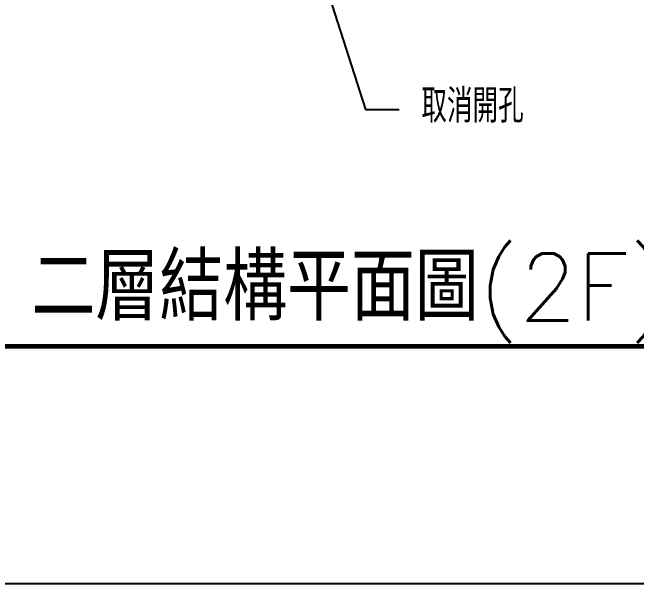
# Model space of a CAD drawing. Header units: millimetres. Extents: x -3377 to 119122, y -22007 to 15479.
# Drawn here: x 41046 to 41881, y 3880 to 4645 of the extents above; entities that cross this region are included whole.
import ezdxf
from ezdxf import colors
from ezdxf.entities.mleader import LeaderData, LeaderLine
from ezdxf.math import Vec2, Vec3

# ---------------------------------------------------------------- set-up
doc = ezdxf.new("R2010")
doc.units = ezdxf.units.MM
doc.header["$LTSCALE"] = 150
doc.header["$MEASUREMENT"] = 0
doc.layers.get('0').update_dxf_attribs({"plot": 0})
doc.layers.add('S-CLOUD_2022-0304', color=4, linetype='Continuous', plot=False)
doc.layers.add('S-TITLE', color=2, linetype='Continuous')
doc.styles.add('CS4', font='romans.shx', dxfattribs={"width": 0.7, "height": 45, "bigfont": 'lsp.shx'})
doc.styles.add('LSP', font='SIMPLEX.shx', dxfattribs={"width": 0.8, "bigfont": 'lsp.shx'})

# ---------------------------------------------------------------- blocks, each defined once
blk = doc.blocks.new('DwFm')
blk.add_lwpolyline([(-12110.4, -3880.07), (0, -3880.07)])

msp = doc.modelspace()

# ---------------------------------------------------------------- linework, layer by layer
at = {"layer": 'S-TITLE', "const_width": 6.25}
msp.add_lwpolyline([(40714.98, 4197.75), (42321.49, 4197.75)], dxfattribs=at)

# ---------------------------------------------------------------- block references
msp.add_blockref('DwFm', (48441.6, 7760.14))

# ---------------------------------------------------------------- texts
at = {"layer": 'S-TITLE', "style": 'CS4'}
msp.add_text('二層結構平面圖(2F)', height=90, dxfattribs=at).set_placement((41071.17, 4232.15))

# ---------------------------------------------------------------- leaders
at = {"layer": 'S-CLOUD_2022-0304'}
ml = msp.add_multileader_mtext('Standard', dxfattribs=at)
ml.set_content('取消開孔', color=256, style='LSP')
ml.set_leader_properties(color=256)
ml.build(insert=Vec2(0, 0))
ml.multileader.update_dxf_attribs({"text_left_attachment_type": 2, "text_right_attachment_type": 2, "dogleg_length": 3, "arrow_head_size": 30, "scale": 15})
ctx = ml.context
ctx.base_point, ctx.scale, ctx.char_height, ctx.arrow_head_size, ctx.landing_gap_size, ctx.plane_origin = Vec3(41562.93, 4514.87), 15, 45, 30, 30, Vec3(41415.73, 4834.69)
ctx.left_attachment, ctx.right_attachment = 2, 2
notes = []
notes.append((ctx, [(0, (1, 1, 0), (41517.93, 4514.87), (1, 0), 45, [(0, [(41415.73, 4834.69)], 0, [])])]))
ctx.mtext.insert, ctx.mtext.flow_direction = Vec3(41592.93, 4542.16), 5
for ctx, leaders in notes:
    for number, flags, end, landing, length, lines in leaders:
        leader = LeaderData()
        leader.index, (leader.has_last_leader_line, leader.has_dogleg_vector, leader.attachment_direction) = number, flags
        leader.last_leader_point, leader.dogleg_vector, leader.dogleg_length = Vec3(end), Vec3(landing), length
        for number, points, colour, breaks in lines:
            line = LeaderLine()
            line.index, line.vertices, line.color, line.breaks = number, Vec3.list(points), colors.encode_raw_color(colour), breaks
            leader.lines.append(line)
        ctx.leaders.append(leader)

doc.saveas('drawing.dxf')
